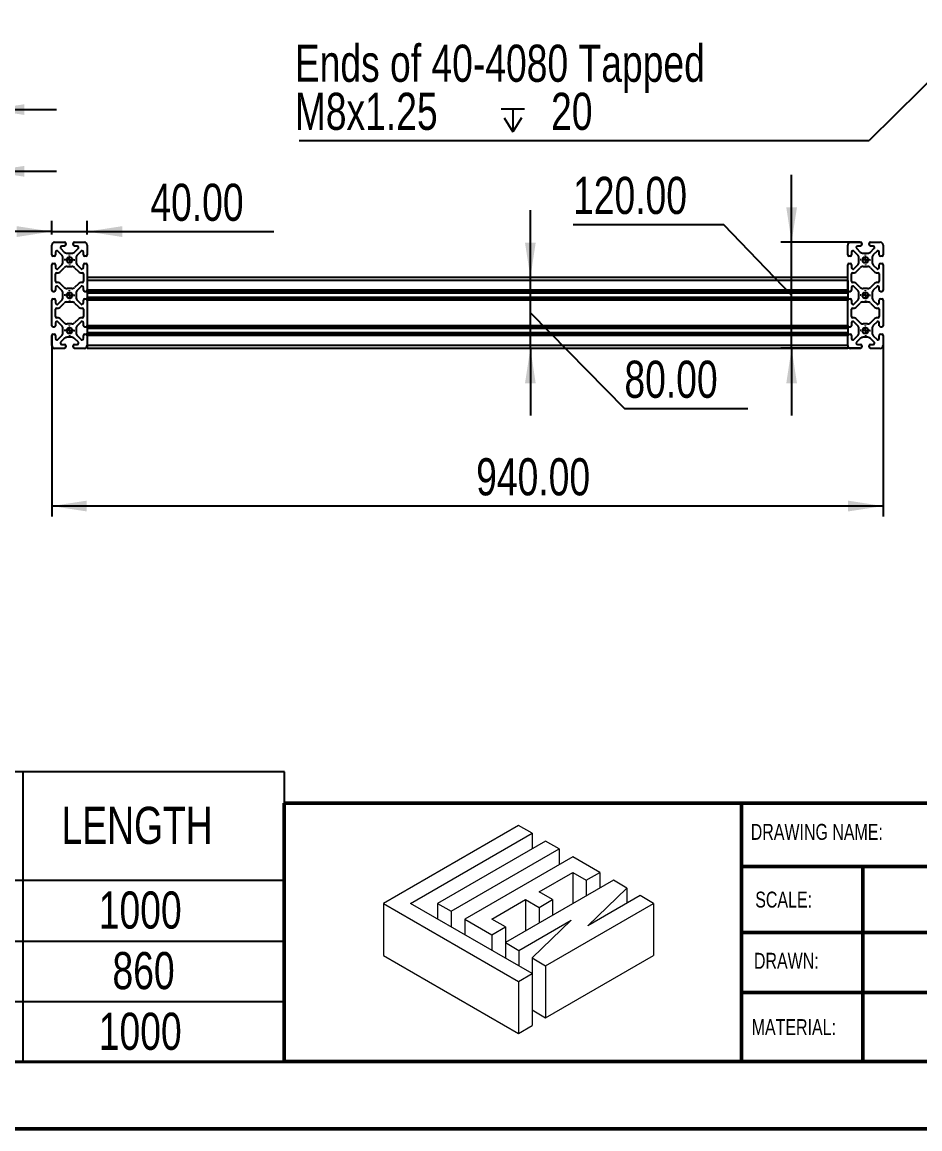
# Model space of a CAD drawing. Header units: millimetres. Extents: x 0 to 279, y 0 to 216.
# Drawn here: x 98.4 to 183, y 0 to 104.3 of the extents above; entities that cross this region are included whole.
import ezdxf

# ---------------------------------------------------------------- set-up
doc = ezdxf.new("R2010")
doc.units = ezdxf.units.MM
for name, color, linetype in [('DIM', 1, 'Continuous'), ('PAGE_BORDER', 7, 'Continuous'), ('TITLE_BLOCK_BORDER', 7, 'Continuous'), ('TITLE_BLOCK_TEXT', 8, 'Continuous')]:
    doc.layers.add(name, color=color, linetype=linetype)
doc.styles.add('SLDTEXTSTYLE0', font='TXT', dxfattribs={"width": 0.75})
doc.dimstyles.new('SLDDIMSTYLE0', dxfattribs={"dimtxt": 0.18, "dimasz": 1.016, "dimexe": 0, "dimexo": 0.0625, "dimgap": 0, "dimtad": 0, "dimtih": 1, "dimtoh": 1, "dimdec": 0, "dimrnd": 1e-09, "dimzin": 0, "dimdsep": 46, "dimtxsty": 'Standard', "dimblk1": 'DOT', "dimblk2": 'DOT', "dimsah": 1, "dimcen": 0.09, "dimadec": 0, "dimazin": 0, "dimtfac": 1.016, "dimtdec": 0, "dimtofl": 0, "dimtmove": 0, "dimatfit": 3, "dimldrblk": 'DOT', "dimfxl": 0, "dimfrac": 2, "dimtolj": 1, "dimtzin": 0, "dimarcsym": 0})
doc.dimstyles.new('SLDDIMSTYLE2', dxfattribs={"dimtxt": 3.5, "dimasz": 3.302, "dimexe": 0, "dimexo": 0.0625, "dimgap": 0.875, "dimtad": 1, "dimlfac": 12, "dimrnd": 1e-09, "dimzin": 4, "dimdsep": 46, "dimtxsty": 'SLDTEXTSTYLE0', "dimsah": 1, "dimcen": 0.09, "dimadec": 0, "dimazin": 1, "dimtfac": 1, "dimtmove": 0, "dimatfit": 0, "dimfxl": 0, "dimfrac": 2, "dimtolj": 1, "dimtzin": 12, "dimarcsym": 0})
doc.dimstyles.new('SLDDIMSTYLE3', dxfattribs={"dimtxt": 3.5, "dimasz": 3.302, "dimexe": 0, "dimexo": 0.0625, "dimgap": 0.875, "dimtad": 1, "dimlfac": 12, "dimrnd": 1e-09, "dimzin": 4, "dimdsep": 46, "dimtxsty": 'SLDTEXTSTYLE0', "dimsah": 1, "dimcen": 0.09, "dimadec": 0, "dimazin": 1, "dimtfac": 1, "dimtofl": 0, "dimtmove": 0, "dimatfit": 3, "dimfxl": 0, "dimfrac": 2, "dimtolj": 1, "dimtzin": 12, "dimarcsym": 0})
doc.dimstyles.new('SLDDIMSTYLE4', dxfattribs={"dimtxt": 3.5, "dimasz": 3.302, "dimexe": 0, "dimexo": 0.0625, "dimgap": 0.875, "dimtad": 1, "dimlfac": 12, "dimrnd": 1e-09, "dimzin": 12, "dimdsep": 46, "dimtxsty": 'SLDTEXTSTYLE0', "dimsah": 1, "dimcen": 0.09, "dimadec": 0, "dimazin": 3, "dimtfac": 1, "dimtmove": 0, "dimatfit": 0, "dimfxl": 0, "dimfrac": 2, "dimtolj": 1, "dimtzin": 12, "dimarcsym": 0})

# ---------------------------------------------------------------- blocks, each defined once
blk = doc.blocks.new('Lien3D Logo')
at = {"color": 7, "linetype": 'Continuous', "lineweight": 18}
for p, q in [((10.607, 16.329), (0, 10.206)), ((2.128, 10.206), (11.67, 15.715)), ((11.67, 15.715), (10.607, 16.329)), ((11.67, 15.715), (11.67, 14.486)), ((12.734, 15.101), (4.255, 10.206)), ((13.798, 14.486), (12.734, 15.101)), ((5.319, 9.592), (13.798, 14.486)), ((13.798, 14.486), (13.798, 13.258)), ((14.862, 13.872), (6.383, 8.977)), ((16.99, 12.644), (14.862, 13.872)), ((12.218, 11.118), (14.862, 12.644)), ((14.862, 12.644), (15.926, 12.03)), ((14.862, 12.644), (14.862, 10.187)), ((15.926, 12.03), (16.99, 12.644)), ((16.99, 12.644), (16.99, 11.416)), ((18.054, 12.03), (9.575, 7.135)), ((15.926, 12.03), (15.926, 10.801)), ((16.039, 8.447), (19.118, 11.416)), ((19.118, 11.416), (18.054, 12.03)), ((19.118, 11.416), (19.118, 10.224)), ((8.511, 8.977), (11.155, 10.504)), ((11.155, 10.504), (12.218, 9.889)), ((11.155, 10.504), (11.155, 8.047)), ((13.282, 10.504), (12.218, 11.118)), ((12.218, 9.889), (13.282, 10.504)), ((13.282, 10.504), (13.282, 9.275)), ((20.149, 10.82), (16.039, 8.447)), ((21.213, 10.206), (20.149, 10.82)), ((0, 10.206), (0, 6.123)), ((0, 10.206), (10.607, 4.083)), ((11.67, 4.697), (2.128, 10.206)), ((4.255, 10.206), (4.255, 8.977)), ((4.255, 10.206), (5.319, 9.592)), ((5.319, 9.592), (5.319, 8.363)), ((12.218, 9.889), (12.218, 8.661)), ((12.734, 5.311), (21.213, 10.206)), ((21.213, 10.206), (21.213, 6.123)), ((6.383, 8.977), (8.511, 7.749)), ((6.383, 8.977), (6.383, 7.749)), ((9.575, 8.363), (8.511, 8.977)), ((10.639, 6.521), (14.749, 8.893)), ((14.749, 8.893), (11.67, 5.925)), ((8.511, 7.749), (9.575, 8.363)), ((9.575, 8.363), (9.575, 7.135)), ((8.511, 7.749), (8.511, 6.521)), ((9.575, 7.135), (10.639, 6.521)), ((9.575, 7.135), (9.575, 5.907)), ((0, 6.123), (10.607, 0)), ((10.639, 6.521), (10.639, 5.293)), ((12.734, 1.228), (21.213, 6.123)), ((11.67, 5.925), (12.734, 5.311)), ((11.67, 5.925), (11.67, 4.697)), ((12.734, 5.311), (12.734, 1.228)), ((10.607, 4.083), (11.67, 4.697)), ((11.67, 4.697), (11.67, 0.614)), ((10.607, 4.083), (10.607, 0)), ((11.67, 1.842), (12.734, 1.228)), ((10.607, 0), (11.67, 0.614))]:
    blk.add_line(p, q, dxfattribs=at)
blk = doc.blocks.new('SW_TABLEANNOTATION_0')
at = {"layer": 'PAGE_BORDER', "color": 0}
for p, q in [((0, 0), (0, -27.39)), ((116.76, 0), (0, 0)), ((20.46, 0), (20.46, -10.24)), ((37.03, 0), (37.03, -10.24)), ((92.1, 0), (92.1, -10.24)), ((116.76, -27.39), (116.76, 0)), ((0, -10.24), (116.76, -10.24)), ((20.46, -10.24), (20.46, -27.39)), ((37.03, -10.24), (37.03, -27.39)), ((92.1, -10.24), (92.1, -27.39)), ((0, -15.96), (116.76, -15.96)), ((0, -21.67), (116.76, -21.67)), ((0, -27.39), (116.76, -27.39))]:
    blk.add_line(p, q, dxfattribs=at)
at = {"layer": 'PAGE_BORDER', "color": 0, "char_height": 3.5, "attachment_point": 1, "style": 'SLDTEXTSTYLE0'}
for s, insert in [('ITEM', (5.31, -1.05)), ('QTY.', (23.69, -3.31)), ('DESCRIPTION', (49.92, -3.31)), ('LENGTH', (95.75, -3.31)), ('NO.', (5.83, -5.57)), ('1', (8.94, -11.29)), ('1', (27.45, -11.29)), ('80/20 40-4012 PROFILE', (39.74, -11.29)), ('1000', (99.26, -11.29)), ('2', (8.94, -17)), ('4', (27.45, -17)), ('80/20 40-4080 PROFILE', (39.74, -17)), ('860', (100.55, -17)), ('3', (8.94, -22.72)), ('1', (27.45, -22.72)), ('80/20 40-4012 PROFILE', (39.74, -22.72)), ('1000', (99.26, -22.72))]:
    blk.add_mtext(s, dxfattribs=dict(at, insert=insert))
blk = doc.blocks.new('SW_SYMBOL_HOLE_DEPTH')
at = {"layer": 'DIM', "color": 0}
for p, q in [((0, 875), (800, 875)), ((400, 875), (400, 75)), ((100, 555), (400, 75)), ((700, 555), (400, 75))]:
    blk.add_line(p, q, dxfattribs=at)
blk = doc.blocks.new('SW_NOTE_4')
at = {"layer": 'DIM', "color": 0}
blk.add_line((-53.71, 0), (0, 0), dxfattribs=at)
at = {"layer": 'DIM', "color": 0, "xscale": 0.002728526715850659, "yscale": 0.002728526715850659, "zscale": 0.002728526715850659}
blk.add_blockref('SW_SYMBOL_HOLE_DEPTH', (-34.66, 0.62), dxfattribs=at)
at = {"layer": 'DIM', "color": 0, "char_height": 3.5, "attachment_point": 1, "style": 'SLDTEXTSTYLE0'}
for s, insert in [('Ends of 40-4080 Tapped', (-54.12, 9.04)), ('M8x1.25', (-54.12, 4.51)), ('20', (-29.97, 4.51))]:
    blk.add_mtext(s, dxfattribs=dict(at, insert=insert))
blk = doc.blocks.new('_DOT')
at = {"color": 0, "linetype": 'ByBlock', "lineweight": -2}
blk.add_line((-0.5, 0), (-1, 0), dxfattribs=at)
at = {"color": 0, "linetype": 'ByBlock', "const_width": 0.5}
blk.add_lwpolyline([(-0.25, 0, 1), (0.25, 0, 1)], format="xyb", close=True, dxfattribs=at)
blk = doc.blocks.new('_D')
at = {"layer": 'DIM'}
for p, q in [((170.89, 83.57), (170.89, 89.92)), ((164.52, 85.21), (150.3, 85.21)), ((170.89, 78.57), (164.52, 85.21)), ((177.32, 83.57), (169.89, 83.57)), ((170.89, 73.57), (170.89, 83.57)), ((177.32, 73.57), (169.89, 73.57)), ((170.89, 73.57), (170.89, 67.22))]:
    blk.add_line(p, q, dxfattribs=at)
for points in [[(170.89, 83.57), (171.4, 86.87), (170.39, 86.87)], [(170.89, 73.57), (170.39, 70.26), (171.4, 70.26)]]:
    blk.add_solid(points, dxfattribs=at)
at = {"layer": 'DIM', "insert": (150.3, 89.73), "char_height": 3.5, "attachment_point": 1, "style": 'SLDTEXTSTYLE0'}
blk.add_mtext('120.00', dxfattribs=at)
blk = doc.blocks.new('_D_1')
at = {"layer": 'DIM'}
for p, q in [((146.28, 80.23), (146.28, 86.58)), ((146.28, 73.57), (146.28, 80.23)), ((146.28, 76.9), (155.14, 67.88)), ((146.28, 73.57), (146.28, 67.22)), ((155.14, 67.88), (166.78, 67.88))]:
    blk.add_line(p, q, dxfattribs=at)
for points in [[(146.28, 80.23), (146.78, 83.53), (145.77, 83.53)], [(146.28, 73.57), (145.77, 70.26), (146.78, 70.26)]]:
    blk.add_solid(points, dxfattribs=at)
at = {"layer": 'DIM', "insert": (155.14, 72.4), "char_height": 3.5, "attachment_point": 1, "style": 'SLDTEXTSTYLE0'}
blk.add_mtext('80.00', dxfattribs=at)
blk = doc.blocks.new('_D_2')
at = {"layer": 'DIM'}
for p, q in [((101.18, 74.7), (101.18, 57.7)), ((179.51, 74.7), (179.51, 57.7)), ((179.51, 58.7), (101.18, 58.7))]:
    blk.add_line(p, q, dxfattribs=at)
for points in [[(101.18, 58.7), (104.48, 58.19), (104.48, 59.21)], [(179.51, 58.7), (176.21, 59.21), (176.21, 58.19)]]:
    blk.add_solid(points, dxfattribs=at)
at = {"layer": 'DIM', "insert": (141.17, 63.21), "char_height": 3.5, "attachment_point": 1, "style": 'SLDTEXTSTYLE0'}
blk.add_mtext('940.00', dxfattribs=at)
blk = doc.blocks.new('_D_3')
at = {"layer": 'DIM'}
for p, q in [((101.18, 84.3), (101.18, 85.57)), ((104.51, 84.3), (104.51, 85.57)), ((101.18, 84.57), (94.83, 84.57)), ((101.18, 84.57), (104.51, 84.57)), ((104.51, 84.57), (122.11, 84.57))]:
    blk.add_line(p, q, dxfattribs=at)
for points in [[(101.18, 84.57), (97.88, 85.08), (97.88, 84.06)], [(104.51, 84.57), (107.82, 84.06), (107.82, 85.08)]]:
    blk.add_solid(points, dxfattribs=at)
at = {"layer": 'DIM', "insert": (110.47, 89.08), "char_height": 3.5, "attachment_point": 1, "style": 'SLDTEXTSTYLE0'}
blk.add_mtext('40.00', dxfattribs=at)
blk = doc.blocks.new('SW_CENTERMARKSYMBOL_0')
at = {"layer": 'PAGE_BORDER', "color": 0}
for p, q in [((-0.42, 0), (-0.49, 0)), ((0, 0), (-0.21, 0)), ((0, 0.42), (0, 0.49)), ((0, 0), (0, 0.21)), ((0, 0), (0, -0.21)), ((0, 0), (0.21, 0)), ((0.42, 0), (0.49, 0)), ((0, -0.42), (0, -0.49))]:
    blk.add_line(p, q, dxfattribs=at)
blk = doc.blocks.new('SW_CENTERMARKSYMBOL_1')
at = {"layer": 'PAGE_BORDER', "color": 0}
for p, q in [((-0.42, 0), (-0.49, 0)), ((0, 0), (-0.21, 0)), ((0, 0.42), (0, 0.49)), ((0, 0), (0, 0.21)), ((0, 0), (0, -0.21)), ((0, 0), (0.21, 0)), ((0.42, 0), (0.49, 0)), ((0, -0.42), (0, -0.49))]:
    blk.add_line(p, q, dxfattribs=at)
blk = doc.blocks.new('SW_CENTERMARKSYMBOL_2')
at = {"layer": 'PAGE_BORDER', "color": 0}
for p, q in [((-0.42, 0), (-0.49, 0)), ((0, 0), (-0.21, 0)), ((0, 0.42), (0, 0.49)), ((0, 0), (0, 0.21)), ((0, 0), (0, -0.21)), ((0, 0), (0.21, 0)), ((0.42, 0), (0.49, 0)), ((0, -0.42), (0, -0.49))]:
    blk.add_line(p, q, dxfattribs=at)
blk = doc.blocks.new('SW_CENTERMARKSYMBOL_3')
at = {"layer": 'PAGE_BORDER', "color": 0}
for p, q in [((-0.42, 0), (-0.49, 0)), ((0, 0), (-0.21, 0)), ((0, 0.42), (0, 0.49)), ((0, 0), (0, 0.21)), ((0, 0), (0, -0.21)), ((0, 0), (0.21, 0)), ((0.42, 0), (0.49, 0)), ((0, -0.42), (0, -0.49))]:
    blk.add_line(p, q, dxfattribs=at)
blk = doc.blocks.new('SW_CENTERMARKSYMBOL_4')
at = {"layer": 'PAGE_BORDER', "color": 0}
for p, q in [((-0.42, 0), (-0.49, 0)), ((0, 0), (-0.21, 0)), ((0, 0.42), (0, 0.49)), ((0, 0), (0, 0.21)), ((0, 0), (0, -0.21)), ((0, 0), (0.21, 0)), ((0.42, 0), (0.49, 0)), ((0, -0.42), (0, -0.49))]:
    blk.add_line(p, q, dxfattribs=at)
blk = doc.blocks.new('SW_CENTERMARKSYMBOL_5')
at = {"layer": 'PAGE_BORDER', "color": 0}
for p, q in [((-0.42, 0), (-0.49, 0)), ((0, 0), (-0.21, 0)), ((0, 0.42), (0, 0.49)), ((0, 0), (0, 0.21)), ((0, 0), (0, -0.21)), ((0, 0), (0.21, 0)), ((0.42, 0), (0.49, 0)), ((0, -0.42), (0, -0.49))]:
    blk.add_line(p, q, dxfattribs=at)
blk = doc.blocks.new('_D_4')
at = {"layer": 'DIM'}
for p, q in [((93.63, 80.12), (93.63, 91.25)), ((95.29, 84.57), (95.29, 91.25)), ((93.63, 90.25), (70.14, 90.25)), ((95.29, 90.25), (93.63, 90.25)), ((95.29, 90.25), (101.64, 90.25))]:
    blk.add_line(p, q, dxfattribs=at)
for points in [[(93.63, 90.25), (90.33, 90.76), (90.33, 89.74)], [(95.29, 90.25), (98.6, 89.74), (98.6, 90.76)]]:
    blk.add_solid(points, dxfattribs=at)
at = {"layer": 'DIM', "char_height": 3.5, "attachment_point": 1, "style": 'SLDTEXTSTYLE0'}
for s, insert in [('(TYP)', (83.09, 94.76)), ('20.00', (70.14, 94.76))]:
    blk.add_mtext(s, dxfattribs=dict(at, insert=insert))
blk = doc.blocks.new('_D_5')
at = {"layer": 'DIM'}
for p, q in [((67.52, 80.12), (67.52, 97.07)), ((95.29, 84.57), (95.29, 97.07)), ((67.52, 96.07), (61.17, 96.07)), ((95.29, 96.07), (67.52, 96.07)), ((95.29, 96.07), (101.64, 96.07))]:
    blk.add_line(p, q, dxfattribs=at)
for points in [[(67.52, 96.07), (64.21, 96.57), (64.21, 95.56)], [(95.29, 96.07), (98.6, 95.56), (98.6, 96.57)]]:
    blk.add_solid(points, dxfattribs=at)
at = {"layer": 'DIM', "char_height": 3.5, "attachment_point": 1, "style": 'SLDTEXTSTYLE0'}
for s, insert in [('333.33', (68.42, 100.58)), ('(TYP)', (83.96, 100.58))]:
    blk.add_mtext(s, dxfattribs=dict(at, insert=insert))

msp = doc.modelspace()

# ---------------------------------------------------------------- linework, layer by layer
at = {"color": 7, "linetype": 'Continuous', "lineweight": 25}
for p, q in [((101.44502, 83.56514), (102.37835, 83.56514)), ((103.31669, 83.56514), (104.25002, 83.56514)), ((176.44502, 83.56514), (177.37835, 83.56514)), ((178.31669, 83.56514), (179.25002, 83.56514)), ((101.18085, 82.36764), (101.18085, 83.30097)), ((101.54069, 82.62472), (101.54069, 82.36764)), ((101.70965, 82.75556), (101.67152, 82.75556)), ((102.1042, 82.38723), (101.75443, 82.73701)), ((101.99044, 83.07447), (101.99044, 83.03635)), ((102.00899, 82.99156), (102.35876, 82.64179)), ((102.37835, 83.20531), (102.12127, 83.20531)), ((102.50919, 83.43431), (102.50919, 83.33614)), ((102.63866, 82.52586), (103.05639, 82.52586)), ((103.18585, 83.33614), (103.18585, 83.43431)), ((103.57377, 83.20531), (103.31669, 83.20531)), ((103.33628, 82.64179), (103.68605, 82.99156)), ((103.94061, 82.73701), (103.59084, 82.38723)), ((103.7046, 83.03635), (103.7046, 83.07447)), ((104.02352, 82.75556), (103.9854, 82.75556)), ((104.15435, 82.36764), (104.15435, 82.62472)), ((104.51419, 83.30097), (104.51419, 82.36764)), ((176.18085, 82.36764), (176.18085, 83.30097)), ((176.54069, 82.62472), (176.54069, 82.36764)), ((176.70965, 82.75556), (176.67152, 82.75556)), ((177.1042, 82.38723), (176.75443, 82.73701)), ((176.99044, 83.07447), (176.99044, 83.03635)), ((177.00899, 82.99156), (177.35876, 82.64179)), ((177.37835, 83.20531), (177.12127, 83.20531)), ((177.50919, 83.43431), (177.50919, 83.33614)), ((177.63866, 82.52586), (178.05639, 82.52586)), ((178.18585, 83.33614), (178.18585, 83.43431)), ((178.57377, 83.20531), (178.31669, 83.20531)), ((178.33628, 82.64179), (178.68605, 82.99156)), ((178.94061, 82.73701), (178.59084, 82.38723)), ((178.7046, 83.03635), (178.7046, 83.07447)), ((179.02352, 82.75556), (178.9854, 82.75556)), ((179.15435, 82.36764), (179.15435, 82.62472)), ((179.51419, 83.30097), (179.51419, 82.36764)), ((101.18085, 79.03431), (101.18085, 81.42931)), ((101.40985, 82.23681), (101.31169, 82.23681)), ((101.31169, 81.56014), (101.40985, 81.56014)), ((101.54069, 81.42931), (101.54069, 81.17222)), ((101.75443, 81.05994), (102.1042, 81.40971)), ((102.22014, 81.68961), (102.22014, 82.10734)), ((103.4749, 82.10734), (103.4749, 81.68961)), ((103.59084, 81.40971), (103.94061, 81.05994)), ((104.15435, 81.17222), (104.15435, 81.42931)), ((104.38335, 82.23681), (104.28519, 82.23681)), ((104.28519, 81.56014), (104.38335, 81.56014)), ((104.51419, 81.42931), (104.51419, 79.03431)), ((176.18085, 79.03431), (176.18085, 81.42931)), ((176.40985, 82.23681), (176.31169, 82.23681)), ((176.31169, 81.56014), (176.40985, 81.56014)), ((176.54069, 81.42931), (176.54069, 81.17222)), ((176.75443, 81.05994), (177.1042, 81.40971)), ((177.22014, 81.68961), (177.22014, 82.10734)), ((178.4749, 82.10734), (178.4749, 81.68961)), ((178.59084, 81.40971), (178.94061, 81.05994)), ((179.15435, 81.17222), (179.15435, 81.42931)), ((179.38335, 82.23681), (179.28519, 82.23681)), ((179.28519, 81.56014), (179.38335, 81.56014)), ((179.51419, 81.42931), (179.51419, 79.03431)), ((101.54085, 79.88806), (101.54085, 80.57556)), ((101.64669, 80.68139), (101.70965, 80.68139)), ((101.67152, 81.04139), (101.70965, 81.04139)), ((102.00899, 80.80538), (102.35876, 81.15515)), ((102.63866, 81.27109), (103.05639, 81.27109)), ((103.33628, 81.15515), (103.68605, 80.80538)), ((103.9854, 81.04139), (104.02352, 81.04139)), ((103.9854, 80.68139), (104.04835, 80.68139)), ((104.15419, 80.57556), (104.15419, 79.88806)), ((176.54085, 79.88806), (176.54085, 80.57556)), ((176.64669, 80.68139), (176.70965, 80.68139)), ((176.67152, 81.04139), (176.70965, 81.04139)), ((177.00899, 80.80538), (177.35876, 81.15515)), ((177.63866, 81.27109), (178.05639, 81.27109)), ((178.33628, 81.15515), (178.68605, 80.80538)), ((178.9854, 81.04139), (179.02352, 81.04139)), ((178.9854, 80.68139), (179.04835, 80.68139)), ((179.15419, 80.57556), (179.15419, 79.88806)), ((101.54069, 79.29139), (101.54069, 79.03431)), ((101.70965, 79.78222), (101.64669, 79.78222)), ((101.70965, 79.42222), (101.67152, 79.42222)), ((102.1042, 79.0539), (101.75443, 79.40367)), ((102.35876, 79.30846), (102.00899, 79.65823)), ((103.68605, 79.65823), (103.33628, 79.30846)), ((103.94061, 79.40367), (103.59084, 79.0539)), ((104.04835, 79.78222), (103.9854, 79.78222)), ((104.02352, 79.42222), (103.9854, 79.42222)), ((104.15435, 79.03431), (104.15435, 79.29139)), ((176.18085, 80.23181), (104.51419, 80.23181)), ((176.18085, 79.96764), (104.51419, 79.96764)), ((104.51419, 79.96764), (104.51419, 79.03431)), ((176.18085, 79.96764), (176.18085, 79.03431)), ((176.54069, 79.29139), (176.54069, 79.03431)), ((176.70965, 79.78222), (176.64669, 79.78222)), ((176.70965, 79.42222), (176.67152, 79.42222)), ((177.1042, 79.0539), (176.75443, 79.40367)), ((177.35876, 79.30846), (177.00899, 79.65823)), ((178.68605, 79.65823), (178.33628, 79.30846)), ((178.94061, 79.40367), (178.59084, 79.0539)), ((179.04835, 79.78222), (178.9854, 79.78222)), ((179.02352, 79.42222), (178.9854, 79.42222)), ((179.15435, 79.03431), (179.15435, 79.29139)), ((101.40985, 78.90347), (101.31169, 78.90347)), ((102.22014, 78.35627), (102.22014, 78.774)), ((103.05639, 79.19252), (102.63866, 79.19252)), ((103.4749, 78.774), (103.4749, 78.35627)), ((104.38335, 78.90347), (104.28519, 78.90347)), ((176.18085, 79.03431), (104.51419, 79.03431)), ((104.51419, 79.03431), (104.51419, 78.90347)), ((176.18085, 78.90347), (104.51419, 78.90347)), ((104.51419, 78.90347), (104.51419, 78.774)), ((176.18085, 78.774), (104.51419, 78.774)), ((104.51419, 78.774), (104.51419, 78.35627)), ((176.18085, 78.35627), (104.51419, 78.35627)), ((104.51419, 78.35627), (104.51419, 78.22681)), ((176.18085, 79.03431), (176.18085, 78.90347)), ((176.18085, 78.90347), (176.18085, 78.774)), ((176.18085, 78.774), (176.18085, 78.35627)), ((176.18085, 78.35627), (176.18085, 78.22681)), ((176.26417, 78.9124), (176.25758, 78.9124)), ((176.40985, 78.90347), (176.31169, 78.90347)), ((177.22014, 78.35627), (177.22014, 78.774)), ((178.05639, 79.19252), (177.63866, 79.19252)), ((178.4749, 78.774), (178.4749, 78.35627)), ((179.38335, 78.90347), (179.28519, 78.90347)), ((101.18085, 75.70097), (101.18085, 78.09597)), ((101.31169, 78.22681), (101.40985, 78.22681)), ((101.54069, 78.09597), (101.54069, 77.83889)), ((101.54085, 76.55472), (101.54085, 77.24222)), ((101.64669, 77.34806), (101.70965, 77.34806)), ((101.67152, 77.70806), (101.70965, 77.70806)), ((101.75443, 77.72661), (102.1042, 78.07638)), ((102.00899, 77.47205), (102.35876, 77.82182)), ((102.63866, 77.93776), (103.05639, 77.93776)), ((103.33628, 77.82182), (103.68605, 77.47205)), ((103.59084, 78.07638), (103.94061, 77.72661)), ((103.9854, 77.70806), (104.02352, 77.70806)), ((103.9854, 77.34806), (104.04835, 77.34806)), ((104.15419, 77.24222), (104.15419, 76.55472)), ((104.15435, 77.83889), (104.15435, 78.09597)), ((104.28519, 78.22681), (104.38335, 78.22681)), ((176.18085, 78.22681), (104.51419, 78.22681)), ((104.51419, 78.22681), (104.51419, 78.09597)), ((104.51419, 78.09597), (104.51419, 75.70097)), ((176.18085, 78.09597), (104.51419, 78.09597)), ((176.18085, 78.22681), (176.18085, 78.09597)), ((176.18085, 75.70097), (176.18085, 78.09597)), ((176.31169, 78.22681), (176.40985, 78.22681)), ((176.45737, 78.21787), (176.46416, 78.21787)), ((176.54069, 78.09597), (176.54069, 77.83889)), ((176.54085, 76.55472), (176.54085, 77.24222)), ((176.64669, 77.34806), (176.70965, 77.34806)), ((176.67152, 77.70806), (176.70965, 77.70806)), ((176.75443, 77.72661), (177.1042, 78.07638)), ((177.00899, 77.47205), (177.35876, 77.82182)), ((177.63866, 77.93776), (178.05639, 77.93776)), ((178.33628, 77.82182), (178.68605, 77.47205)), ((178.59084, 78.07638), (178.94061, 77.72661)), ((178.9854, 77.70806), (179.02352, 77.70806)), ((178.9854, 77.34806), (179.04835, 77.34806)), ((179.15419, 77.24222), (179.15419, 76.55472)), ((179.15435, 77.83889), (179.15435, 78.09597)), ((179.28519, 78.22681), (179.38335, 78.22681)), ((179.51419, 78.09597), (179.51419, 75.70097)), ((101.70965, 76.44889), (101.64669, 76.44889)), ((102.35876, 75.97513), (102.00899, 76.3249)), ((103.68605, 76.3249), (103.33628, 75.97513)), ((104.04835, 76.44889), (103.9854, 76.44889)), ((176.70965, 76.44889), (176.64669, 76.44889)), ((177.35876, 75.97513), (177.00899, 76.3249)), ((178.68605, 76.3249), (178.33628, 75.97513)), ((179.04835, 76.44889), (178.9854, 76.44889)), ((101.40985, 75.57014), (101.31169, 75.57014)), ((101.54069, 75.95806), (101.54069, 75.70097)), ((101.70965, 76.08889), (101.67152, 76.08889)), ((102.1042, 75.72057), (101.75443, 76.07034)), ((102.22014, 75.02294), (102.22014, 75.44067)), ((103.05639, 75.85919), (102.63866, 75.85919)), ((103.4749, 75.44067), (103.4749, 75.02294)), ((103.94061, 76.07034), (103.59084, 75.72057)), ((104.02352, 76.08889), (103.9854, 76.08889)), ((104.15435, 75.70097), (104.15435, 75.95806)), ((104.38335, 75.57014), (104.28519, 75.57014)), ((176.18085, 75.70097), (104.51419, 75.70097)), ((104.51419, 75.70097), (104.51419, 75.57014)), ((176.18085, 75.57014), (104.51419, 75.57014)), ((104.51419, 75.57014), (104.51419, 75.44067)), ((176.18085, 75.44067), (104.51419, 75.44067)), ((104.51419, 75.44067), (104.51419, 75.02294)), ((176.18085, 75.70097), (176.18085, 75.57014)), ((176.18085, 75.57014), (176.18085, 75.44067)), ((176.18085, 75.44067), (176.18085, 75.02294)), ((176.26417, 75.57907), (176.25758, 75.57907)), ((176.40985, 75.57014), (176.31169, 75.57014)), ((176.54069, 75.95806), (176.54069, 75.70097)), ((176.70965, 76.08889), (176.67152, 76.08889)), ((177.1042, 75.72057), (176.75443, 76.07034)), ((177.22014, 75.02294), (177.22014, 75.44067)), ((178.05639, 75.85919), (177.63866, 75.85919)), ((178.4749, 75.44067), (178.4749, 75.02294)), ((178.94061, 76.07034), (178.59084, 75.72057)), ((179.02352, 76.08889), (178.9854, 76.08889)), ((179.15435, 75.70097), (179.15435, 75.95806)), ((179.38335, 75.57014), (179.28519, 75.57014)), ((101.18085, 73.82931), (101.18085, 74.76264)), ((101.31169, 74.89347), (101.40985, 74.89347)), ((101.54069, 74.76264), (101.54069, 74.50556)), ((101.67152, 74.37472), (101.70965, 74.37472)), ((101.75443, 74.39327), (102.1042, 74.74304)), ((101.99044, 74.09393), (101.99044, 74.05581)), ((102.35876, 74.48849), (102.00899, 74.13871)), ((103.05639, 74.60442), (102.63866, 74.60442)), ((103.68605, 74.13871), (103.33628, 74.48849)), ((103.59084, 74.74304), (103.94061, 74.39327)), ((103.7046, 74.05581), (103.7046, 74.09393)), ((103.9854, 74.37472), (104.02352, 74.37472)), ((104.15435, 74.50556), (104.15435, 74.76264)), ((104.28519, 74.89347), (104.38335, 74.89347)), ((176.18085, 75.02294), (104.51419, 75.02294)), ((104.51419, 75.02294), (104.51419, 74.89347)), ((176.18085, 74.89347), (104.51419, 74.89347)), ((104.51419, 74.89347), (104.51419, 74.76264)), ((104.51419, 74.76264), (104.51419, 73.82931)), ((176.18085, 74.76264), (104.51419, 74.76264)), ((176.18085, 75.02294), (176.18085, 74.89347)), ((176.18085, 74.89347), (176.18085, 74.76264)), ((176.18085, 73.82931), (176.18085, 74.76264)), ((176.31169, 74.89347), (176.40985, 74.89347)), ((176.45737, 74.88454), (176.46416, 74.88454)), ((176.54069, 74.76264), (176.54069, 74.50556)), ((176.67152, 74.37472), (176.70965, 74.37472)), ((176.75443, 74.39327), (177.1042, 74.74304)), ((176.99044, 74.09393), (176.99044, 74.05581)), ((177.35876, 74.48849), (177.00899, 74.13871)), ((178.05639, 74.60442), (177.63866, 74.60442)), ((178.68605, 74.13871), (178.33628, 74.48849)), ((178.59084, 74.74304), (178.94061, 74.39327)), ((178.7046, 74.05581), (178.7046, 74.09393)), ((178.9854, 74.37472), (179.02352, 74.37472)), ((179.15435, 74.50556), (179.15435, 74.76264)), ((179.28519, 74.89347), (179.38335, 74.89347)), ((179.51419, 74.76264), (179.51419, 73.82931)), ((102.37835, 73.56514), (101.44502, 73.56514)), ((102.12127, 73.92497), (102.37835, 73.92497)), ((102.50919, 73.79414), (102.50919, 73.69597)), ((103.18585, 73.69597), (103.18585, 73.79414)), ((103.31669, 73.92497), (103.57377, 73.92497)), ((104.25002, 73.56514), (103.31669, 73.56514)), ((176.18085, 73.82931), (104.51419, 73.82931)), ((104.51419, 73.82931), (104.51419, 73.56514)), ((176.18085, 73.56514), (104.51419, 73.56514)), ((176.18085, 73.82931), (176.18085, 73.56514)), ((177.37835, 73.56514), (176.44502, 73.56514)), ((177.12127, 73.92497), (177.37835, 73.92497)), ((177.50919, 73.79414), (177.50919, 73.69597)), ((178.18585, 73.69597), (178.18585, 73.79414)), ((178.31669, 73.92497), (178.57377, 73.92497)), ((179.25002, 73.56514), (178.31669, 73.56514))]:
    msp.add_line(p, q, dxfattribs=at)
at = {"color": 7, "linetype": 'Continuous', "lineweight": 50}
msp.add_line((0, 0), (279.4, 0), dxfattribs=at)
at = {"color": 7, "linetype": 'Continuous', "lineweight": 25}
for centre in [(102.84752, 81.89847), (177.84752, 81.89847), (102.84752, 78.56514), (177.84752, 78.56514), (102.84752, 75.23181), (177.84752, 75.23181)]:
    msp.add_circle(centre, 0.28333, dxfattribs=at)
for centre, radius, start, end in [((101.44502, 83.30097), 0.26417, 90, 180), ((102.37835, 83.43431), 0.13083, 0, 90), ((103.31669, 83.43431), 0.13083, 90, 180), ((104.25002, 83.30097), 0.26417, 0, 90), ((176.44502, 83.30097), 0.26417, 90, 180), ((177.37835, 83.43431), 0.13083, 0, 90), ((178.31669, 83.43431), 0.13083, 90, 180), ((179.25002, 83.30097), 0.26417, 0, 90), ((101.67152, 82.62472), 0.13083, 90, 180), ((101.70965, 82.69222), 0.06333, 45, 90), ((102.12127, 83.07447), 0.13083, 90, 180), ((102.05377, 83.03635), 0.06333, 180, 225), ((102.63866, 82.92169), 0.39583, 225, 270), ((102.37835, 83.33614), 0.13083, 270, 0), ((103.05639, 82.92169), 0.39583, 270, 315), ((103.31669, 83.33614), 0.13083, 180, 270), ((103.57377, 83.07447), 0.13083, 0, 90), ((103.64127, 83.03635), 0.06333, 315, 0), ((103.9854, 82.69222), 0.06333, 90, 135), ((104.02352, 82.62472), 0.13083, 360, 90), ((176.67152, 82.62472), 0.13083, 90, 180), ((176.70965, 82.69222), 0.06333, 45, 90), ((177.12127, 83.07447), 0.13083, 90, 180), ((177.05377, 83.03635), 0.06333, 180, 225), ((177.63866, 82.92169), 0.39583, 225, 270), ((177.37835, 83.33614), 0.13083, 270, 0), ((178.05639, 82.92169), 0.39583, 270, 315), ((178.31669, 83.33614), 0.13083, 180, 270), ((178.57377, 83.07447), 0.13083, 0, 90), ((178.64127, 83.03635), 0.06333, 315, 0), ((178.9854, 82.69222), 0.06333, 90, 135), ((179.02352, 82.62472), 0.13083, 0, 90), ((101.31169, 82.36764), 0.13083, 180, 270), ((101.31169, 81.42931), 0.13083, 90, 180), ((101.40985, 82.36764), 0.13083, 270, 0), ((101.40985, 81.42931), 0.13083, 0, 90), ((101.8243, 82.10734), 0.39583, 360, 45), ((101.8243, 81.68961), 0.39583, 315, 0), ((103.87074, 82.10734), 0.39583, 135, 180), ((103.87074, 81.68961), 0.39583, 180, 225), ((104.28519, 82.36764), 0.13083, 180, 270), ((104.28519, 81.42931), 0.13083, 90, 180), ((104.38335, 82.36764), 0.13083, 270, 0), ((104.38335, 81.42931), 0.13083, 360, 90), ((176.31169, 82.36764), 0.13083, 180, 270), ((176.31169, 81.42931), 0.13083, 90, 180), ((176.40985, 82.36764), 0.13083, 270, 0), ((176.40985, 81.42931), 0.13083, 0, 90), ((176.8243, 82.10734), 0.39583, 360, 45), ((176.8243, 81.68961), 0.39583, 315, 0), ((178.87074, 82.10734), 0.39583, 135, 180), ((178.87074, 81.68961), 0.39583, 180, 225), ((179.28519, 82.36764), 0.13083, 180, 270), ((179.28519, 81.42931), 0.13083, 90, 180), ((179.38335, 82.36764), 0.13083, 270, 0), ((179.38335, 81.42931), 0.13083, 360, 90), ((101.67152, 81.17222), 0.13083, 180, 270), ((101.64669, 80.57556), 0.10583, 90, 180), ((101.70965, 81.10472), 0.06333, 270, 315), ((101.70965, 81.10472), 0.42333, 270, 315), ((102.63866, 80.87526), 0.39583, 90, 135), ((103.05639, 80.87526), 0.39583, 45, 90), ((103.9854, 81.10472), 0.42333, 225, 270), ((103.9854, 81.10472), 0.06333, 225, 270), ((104.02352, 81.17222), 0.13083, 270, 0), ((104.04835, 80.57556), 0.10583, 0, 90), ((176.67152, 81.17222), 0.13083, 180, 270), ((176.64669, 80.57556), 0.10583, 90, 180), ((176.70965, 81.10472), 0.06333, 270, 315), ((176.70965, 81.10472), 0.42333, 270, 315), ((177.63866, 80.87526), 0.39583, 90, 135), ((178.05639, 80.87526), 0.39583, 45, 90), ((178.9854, 81.10472), 0.42333, 225, 270), ((178.9854, 81.10472), 0.06333, 225, 270), ((179.02352, 81.17222), 0.13083, 270, 0), ((179.04835, 80.57556), 0.10583, 0, 90), ((101.67152, 79.29139), 0.13083, 90, 180), ((101.64669, 79.88806), 0.10583, 180, 270), ((101.70965, 79.35889), 0.42333, 45, 90), ((101.70965, 79.35889), 0.06333, 45, 90), ((102.63866, 79.58836), 0.39583, 225, 270), ((103.05639, 79.58836), 0.39583, 270, 315), ((103.9854, 79.35889), 0.42333, 90, 135), ((103.9854, 79.35889), 0.06333, 90, 135), ((104.02352, 79.29139), 0.13083, 0, 90), ((104.04835, 79.88806), 0.10583, 270, 0), ((176.67152, 79.29139), 0.13083, 90, 180), ((176.64669, 79.88806), 0.10583, 180, 270), ((176.70965, 79.35889), 0.42333, 45, 90), ((176.70965, 79.35889), 0.06333, 45, 90), ((177.63866, 79.58836), 0.39583, 225, 270), ((178.05639, 79.58836), 0.39583, 270, 315), ((178.9854, 79.35889), 0.42333, 90, 135), ((178.9854, 79.35889), 0.06333, 90, 135), ((179.02352, 79.29139), 0.13083, 0, 90), ((179.04835, 79.88806), 0.10583, 270, 0), ((101.31169, 79.03431), 0.13083, 180, 270), ((101.40985, 79.03431), 0.13083, 270, 0), ((101.8243, 78.774), 0.39583, 0, 45), ((101.8243, 78.35627), 0.39583, 315, 0), ((103.87074, 78.774), 0.39583, 135, 180), ((103.87074, 78.35627), 0.39583, 180, 225), ((104.28519, 79.03431), 0.13083, 180, 270), ((104.38335, 79.03431), 0.13083, 270, 360), ((176.31169, 79.03431), 0.13083, 180, 270), ((176.40985, 79.03431), 0.13083, 270, 0), ((176.8243, 78.774), 0.39583, 0, 45), ((176.8243, 78.35627), 0.39583, 315, 0), ((178.87074, 78.774), 0.39583, 135, 180), ((178.87074, 78.35627), 0.39583, 180, 225), ((179.28519, 79.03431), 0.13083, 180, 270), ((179.38335, 79.03431), 0.13083, 270, 360), ((101.31169, 78.09597), 0.13083, 90, 180), ((101.40985, 78.09597), 0.13083, 0, 90), ((101.67152, 77.83889), 0.13083, 180, 270), ((101.64669, 77.24222), 0.10583, 90, 180), ((101.70965, 77.77139), 0.06333, 270, 315), ((101.70965, 77.77139), 0.42333, 270, 315), ((102.63866, 77.54192), 0.39583, 90, 135), ((103.05639, 77.54192), 0.39583, 45, 90), ((103.9854, 77.77139), 0.42333, 225, 270), ((103.9854, 77.77139), 0.06333, 225, 270), ((104.02352, 77.83889), 0.13083, 270, 360), ((104.04835, 77.24222), 0.10583, 360, 90), ((104.28519, 78.09597), 0.13083, 90, 180), ((104.38335, 78.09597), 0.13083, 0, 90), ((176.31169, 78.09597), 0.13083, 90, 180), ((176.40985, 78.09597), 0.13083, 0, 90), ((176.67152, 77.83889), 0.13083, 180, 270), ((176.64669, 77.24222), 0.10583, 90, 180), ((176.70965, 77.77139), 0.06333, 270, 315), ((176.70965, 77.77139), 0.42333, 270, 315), ((177.63866, 77.54192), 0.39583, 90, 135), ((178.05639, 77.54192), 0.39583, 45, 90), ((178.9854, 77.77139), 0.42333, 225, 270), ((178.9854, 77.77139), 0.06333, 225, 270), ((179.02352, 77.83889), 0.13083, 270, 360), ((179.04835, 77.24222), 0.10583, 360, 90), ((179.28519, 78.09597), 0.13083, 90, 180), ((179.38335, 78.09597), 0.13083, 0, 90), ((101.64669, 76.55472), 0.10583, 180, 270), ((101.70965, 76.02556), 0.42333, 45, 90), ((103.9854, 76.02556), 0.42333, 90, 135), ((104.04835, 76.55472), 0.10583, 270, 0), ((176.64669, 76.55472), 0.10583, 180, 270), ((176.70965, 76.02556), 0.42333, 45, 90), ((178.9854, 76.02556), 0.42333, 90, 135), ((179.04835, 76.55472), 0.10583, 270, 0), ((101.31169, 75.70097), 0.13083, 180, 270), ((101.40985, 75.70097), 0.13083, 270, 0), ((101.67152, 75.95806), 0.13083, 90, 180), ((101.70965, 76.02556), 0.06333, 45, 90), ((101.8243, 75.44067), 0.39583, 0, 45), ((102.63866, 76.25502), 0.39583, 225, 270), ((103.05639, 76.25502), 0.39583, 270, 315), ((103.87074, 75.44067), 0.39583, 135, 180), ((103.9854, 76.02556), 0.06333, 90, 135), ((104.02352, 75.95806), 0.13083, 0, 90), ((104.28519, 75.70097), 0.13083, 180, 270), ((104.38335, 75.70097), 0.13083, 270, 0), ((176.31169, 75.70097), 0.13083, 180, 270), ((176.40985, 75.70097), 0.13083, 270, 0), ((176.67152, 75.95806), 0.13083, 90, 180), ((176.70965, 76.02556), 0.06333, 45, 90), ((176.8243, 75.44067), 0.39583, 0, 45), ((177.63866, 76.25502), 0.39583, 225, 270), ((178.05639, 76.25502), 0.39583, 270, 315), ((178.87074, 75.44067), 0.39583, 135, 180), ((178.9854, 76.02556), 0.06333, 90, 135), ((179.02352, 75.95806), 0.13083, 0, 90), ((179.28519, 75.70097), 0.13083, 180, 270), ((179.38335, 75.70097), 0.13083, 270, 0), ((101.31169, 74.76264), 0.13083, 90, 180), ((101.40985, 74.76264), 0.13083, 0, 90), ((101.67152, 74.50556), 0.13083, 180, 270), ((101.70965, 74.43806), 0.06333, 270, 315), ((102.05377, 74.09393), 0.06333, 135, 180), ((101.8243, 75.02294), 0.39583, 315, 0), ((102.63866, 74.20859), 0.39583, 90, 135), ((103.05639, 74.20859), 0.39583, 45, 90), ((103.87074, 75.02294), 0.39583, 180, 225), ((103.64127, 74.09393), 0.06333, 360, 45), ((103.9854, 74.43806), 0.06333, 225, 270), ((104.02352, 74.50556), 0.13083, 270, 0), ((104.28519, 74.76264), 0.13083, 90, 180), ((104.38335, 74.76264), 0.13083, 360, 90), ((176.31169, 74.76264), 0.13083, 90, 180), ((176.40985, 74.76264), 0.13083, 0, 90), ((176.67152, 74.50556), 0.13083, 180, 270), ((176.70965, 74.43806), 0.06333, 270, 315), ((177.05377, 74.09393), 0.06333, 135, 180), ((176.8243, 75.02294), 0.39583, 315, 0), ((177.63866, 74.20859), 0.39583, 90, 135), ((178.05639, 74.20859), 0.39583, 45, 90), ((178.87074, 75.02294), 0.39583, 180, 225), ((178.64127, 74.09393), 0.06333, 360, 45), ((178.9854, 74.43806), 0.06333, 225, 270), ((179.02352, 74.50556), 0.13083, 270, 0), ((179.28519, 74.76264), 0.13083, 90, 180), ((179.38335, 74.76264), 0.13083, 360, 90), ((101.44502, 73.82931), 0.26417, 180, 270), ((102.12127, 74.05581), 0.13083, 180, 270), ((102.37835, 73.79414), 0.13083, 0, 90), ((102.37835, 73.69597), 0.13083, 270, 0), ((103.31669, 73.79414), 0.13083, 90, 180), ((103.31669, 73.69597), 0.13083, 180, 270), ((103.57377, 74.05581), 0.13083, 270, 0), ((104.25002, 73.82931), 0.26417, 270, 0), ((176.44502, 73.82931), 0.26417, 180, 270), ((177.12127, 74.05581), 0.13083, 180, 270), ((177.37835, 73.79414), 0.13083, 0, 90), ((177.37835, 73.69597), 0.13083, 270, 0), ((178.31669, 73.79414), 0.13083, 90, 180), ((178.31669, 73.69597), 0.13083, 180, 270), ((178.57377, 74.05581), 0.13083, 270, 0), ((179.25002, 73.82931), 0.26417, 270, 360)]:
    msp.add_arc(centre, radius, start, end, dxfattribs=at)
at = {"layer": 'PAGE_BORDER', "lineweight": 35}
msp.add_line((6.35, 6.35), (273.05, 6.35), dxfattribs=at)
at = {"layer": 'TITLE_BLOCK_BORDER', "lineweight": 50}
for p, q in [((123.08735, 30.70793), (123.08735, 6.35)), ((166.17971, 30.70793), (123.08735, 30.70793)), ((166.17971, 30.70793), (166.17971, 6.35)), ((273.05, 30.70793), (166.17971, 30.70793)), ((273.05, 24.73273), (166.17971, 24.73273)), ((177.60569, 24.73273), (177.60569, 6.35)), ((273.05, 18.51814), (166.17971, 18.51814)), ((166.35965, 12.83898), (273.05, 12.83898)), ((166.17971, 6.35), (123.08735, 6.35)), ((166.17971, 6.35), (273.05, 6.35))]:
    msp.add_line(p, q, dxfattribs=at)

# ---------------------------------------------------------------- block references
at = {"layer": 'DIM'}
msp.add_blockref('SW_NOTE_4', (178.19788, 93.144), dxfattribs=at)
at = {"layer": 'PAGE_BORDER'}
for name, p in [('SW_CENTERMARKSYMBOL_2', (102.84752, 81.89847)), ('SW_CENTERMARKSYMBOL_5', (177.84752, 81.89847)), ('SW_CENTERMARKSYMBOL_0', (102.84752, 78.56514)), ('SW_CENTERMARKSYMBOL_3', (177.84752, 78.56514)), ('SW_CENTERMARKSYMBOL_1', (102.84752, 75.23181)), ('SW_CENTERMARKSYMBOL_4', (177.84752, 75.23181)), ('SW_TABLEANNOTATION_0', (6.35, 33.66594))]:
    msp.add_blockref(name, p, dxfattribs=at)
at = {"layer": 'TITLE_BLOCK_BORDER', "xscale": 1.2, "yscale": 1.2, "zscale": 1.2}
msp.add_blockref('Lien3D Logo', (132.43209, 8.99747), dxfattribs=at)

# ---------------------------------------------------------------- texts
at = {"layer": 'TITLE_BLOCK_TEXT', "char_height": 1.5, "attachment_point": 1, "style": 'SLDTEXTSTYLE0'}
for s, insert in [('DRAWING NAME:', (167.04192, 28.74093)), ('SCALE:', (167.46671, 22.36054)), ('DRAWN:', (167.34385, 16.59108)), ('MATERIAL:', (167.13075, 10.34161))]:
    msp.add_mtext(s, dxfattribs=dict(at, insert=insert))

# ---------------------------------------------------------------- dimensions: what is measured, and where the dimension line sits
at = {"layer": 'DIM'}
for base, p2, dimstyle, picture, middle in [((67.51673, 96.06605), (67.51673, 79.12074), 'SLDDIMSTYLE4', '_D_5', (81.65357, 96.06605)), ((93.62784, 90.25207), (93.62784, 79.12074), 'SLDDIMSTYLE2', '_D_4', (82.08123, 90.25207))]:
    dim = msp.add_linear_dim(base=base, p1=(95.29451, 83.56514), p2=p2, text='<> (TYP)', dimstyle=dimstyle, dxfattribs=at)
    dim.commit()
    dim.dimension.update_dxf_attribs({"geometry": picture, "text_midpoint": middle, "dimtype": 160})
for base, p1, p2, picture, middle in [((170.89456, 83.56514), (178.31669, 73.56514), (178.31669, 83.56514), '_D', (170.89456, 78.56514)), ((146.27588, 80.23181), (176.18085, 73.56514), (176.18085, 80.23181), '_D_1', (146.27588, 76.89847))]:
    dim = msp.add_linear_dim(base=base, p1=p1, p2=p2, angle=90, dimstyle='SLDDIMSTYLE2', dxfattribs=at)
    dim.commit()
    dim.dimension.update_dxf_attribs({"geometry": picture, "text_midpoint": middle, "dimtype": 160})
for base, p1, p2, dimstyle, picture, middle in [((104.51419, 84.5725), (101.18085, 83.30097), (104.51419, 83.30097), 'SLDDIMSTYLE2', '_D_3', (116.29139, 84.5725)), ((101.18085, 58.69985), (179.51419, 75.70097), (101.18085, 75.70097), 'SLDDIMSTYLE3', '_D_2', (148.27697, 58.69985))]:
    dim = msp.add_linear_dim(base=base, p1=p1, p2=p2, dimstyle=dimstyle, dxfattribs=at)
    dim.commit()
    dim.dimension.update_dxf_attribs({"geometry": picture, "text_midpoint": middle, "dimtype": 160})

# ---------------------------------------------------------------- leaders
msp.add_leader([(197.91759, 112.6754), (178.19788, 93.144)], dimstyle='SLDDIMSTYLE0', dxfattribs=at)

doc.saveas('drawing.dxf')
